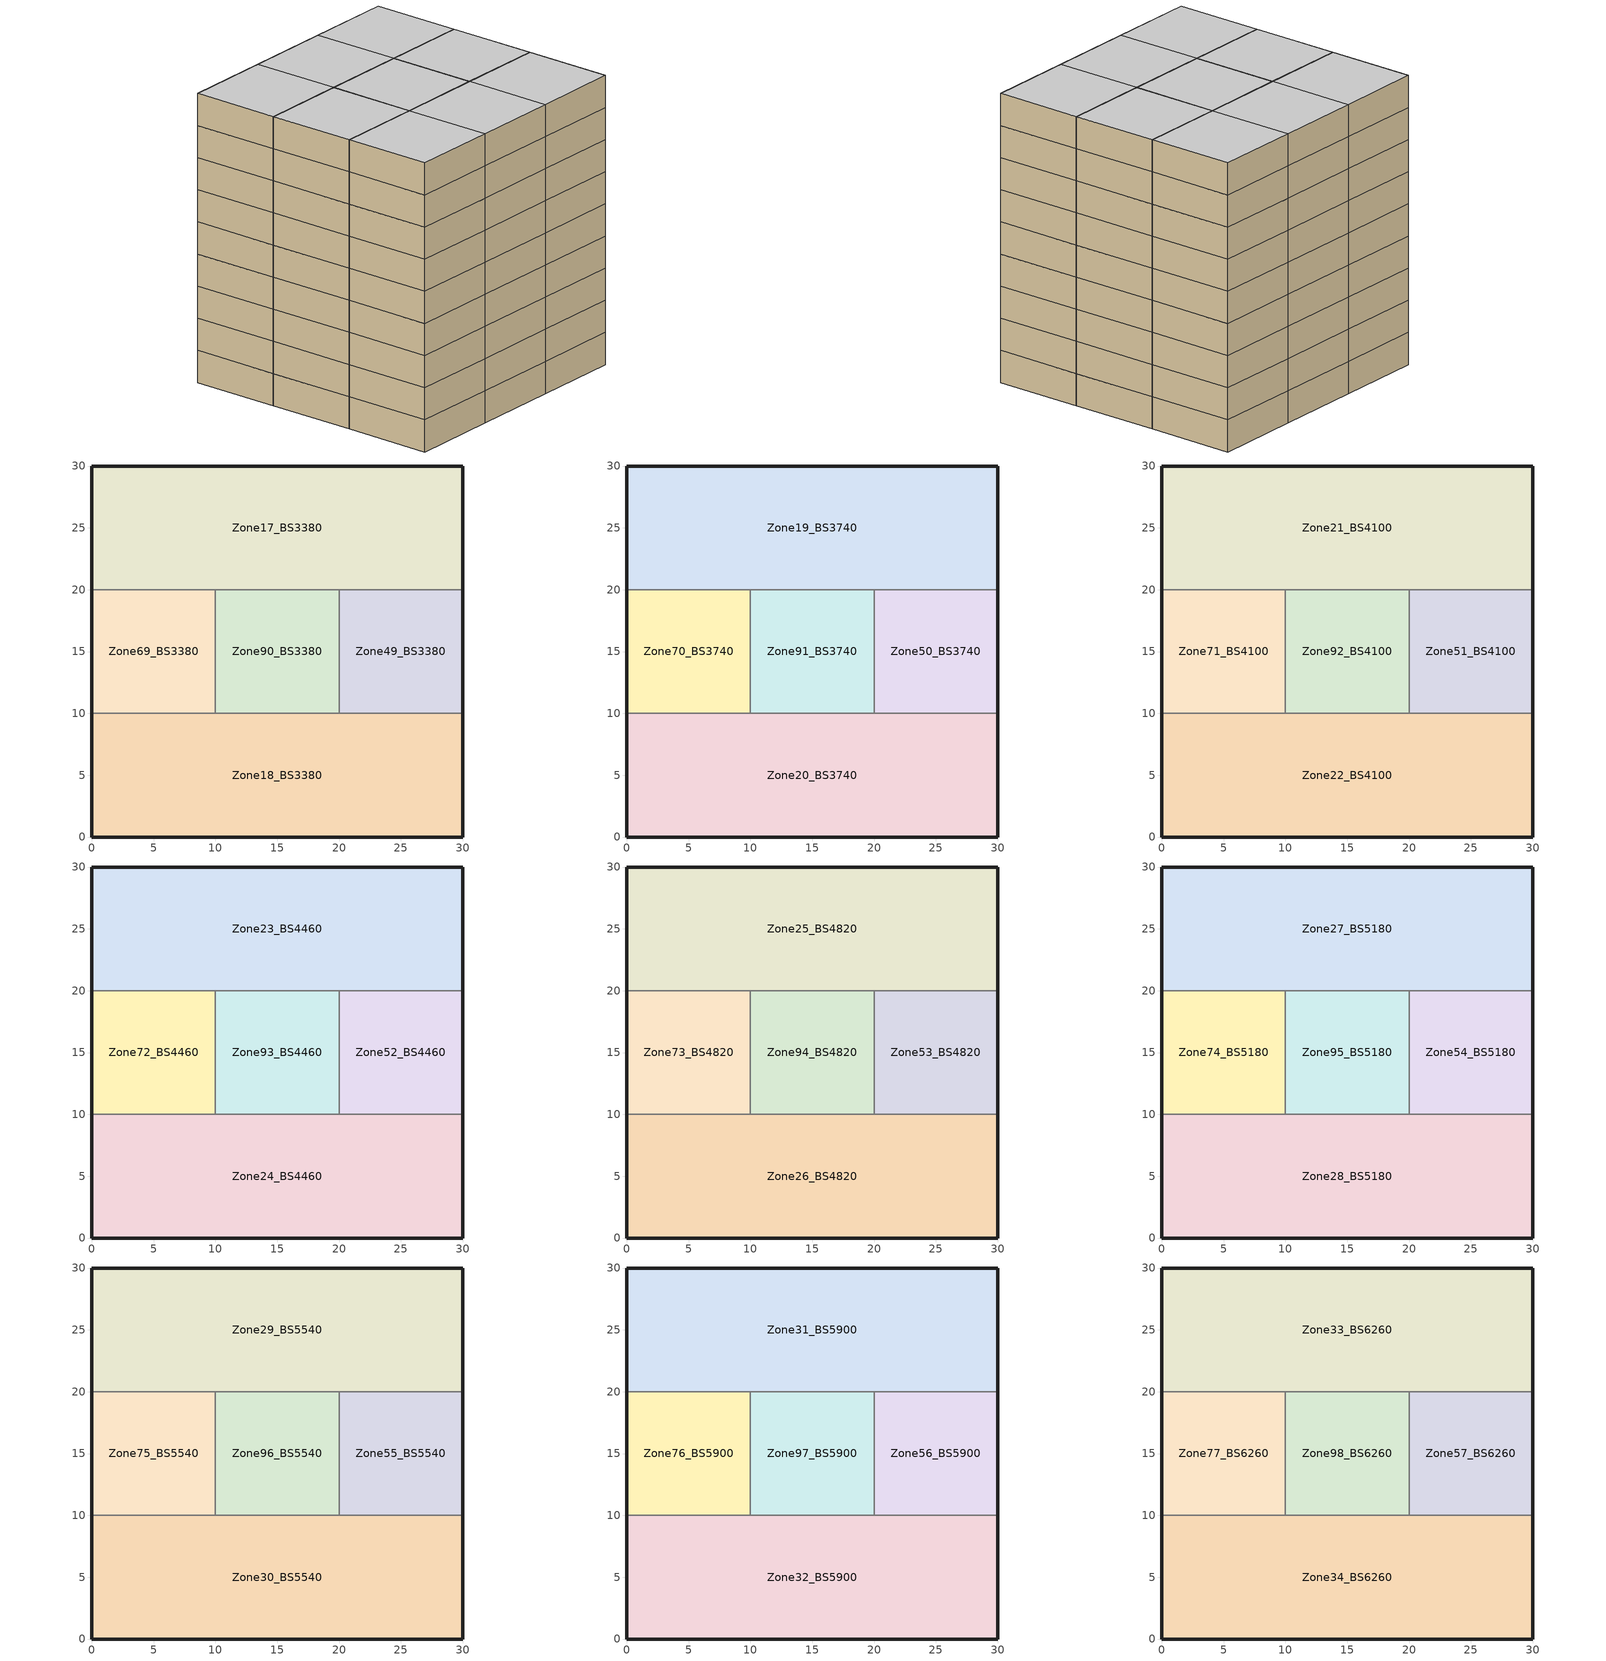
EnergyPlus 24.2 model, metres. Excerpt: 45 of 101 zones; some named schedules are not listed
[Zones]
Zone17_BS3380
 floor to Zone15_BS3020 (Generic Interior Floor): 20,30 20,20 10,20 10,30 z33.8; 10,30 10,20 0,20 0,30 z33.8; 30,30 30,20 20,20 20,30 z33.8
 wall outside (Generic Exterior Wall): 30,20 30,30 20,30 10,30 0,30 0,20 z33.8:37.4
 wall to Zone90_BS3380 (Generic Interior Wall): 10,20 20,20 z33.8:37.4
 wall to Zone49_BS3380 (Generic Interior Wall): 20,20 30,20 z33.8:37.4
 wall to Zone69_BS3380 (Generic Interior Wall): 0,20 10,20 z33.8:37.4
Zone18_BS3380
 floor to Zone16_BS3020 (Generic Interior Floor): 20,10 20,0 10,0 10,10 z33.8; 30,10 30,0 20,0 20,10 z33.8; 10,10 10,0 0,0 0,10 z33.8
 wall outside (Generic Exterior Wall): 0,10 0,0 10,0 20,0 30,0 30,10 z33.8:37.4
 wall to Zone90_BS3380 (Generic Interior Wall): 20,10 10,10 z33.8:37.4
 wall to Zone49_BS3380 (Generic Interior Wall): 30,10 20,10 z33.8:37.4
 wall to Zone69_BS3380 (Generic Interior Wall): 10,10 0,10 z33.8:37.4
Zone49_BS3380
 floor to Zone48_BS3020 (Generic Interior Floor): 30,20 30,10 20,10 20,20 z33.8
 wall outside (Generic Exterior Wall): 30,10 30,20 z33.8:37.4
 wall to Zone90_BS3380 (Generic Interior Wall): 20,20 20,10 z33.8:37.4
Zone69_BS3380
 floor to Zone68_BS3020 (Generic Interior Floor): 10,20 10,10 0,10 0,20 z33.8
 wall outside (Generic Exterior Wall): 0,20 0,10 z33.8:37.4
 wall to Zone90_BS3380 (Generic Interior Wall): 10,10 10,20 z33.8:37.4
Zone90_BS3380
 floor to Zone89_BS3020 (Generic Interior Floor): 20,20 20,10 10,10 10,20 z33.8
Zone19_BS3740
 floor to Zone17_BS3380 (Generic Interior Floor): 20,30 20,20 10,20 10,30 z37.4; 10,30 10,20 0,20 0,30 z37.4; 30,30 30,20 20,20 20,30 z37.4
 wall outside (Generic Exterior Wall): 30,20 30,30 20,30 10,30 0,30 0,20 z37.4:41
 wall to Zone91_BS3740 (Generic Interior Wall): 10,20 20,20 z37.4:41
 wall to Zone50_BS3740 (Generic Interior Wall): 20,20 30,20 z37.4:41
 wall to Zone70_BS3740 (Generic Interior Wall): 0,20 10,20 z37.4:41
Zone20_BS3740
 floor to Zone18_BS3380 (Generic Interior Floor): 20,10 20,0 10,0 10,10 z37.4; 30,10 30,0 20,0 20,10 z37.4; 10,10 10,0 0,0 0,10 z37.4
 wall outside (Generic Exterior Wall): 0,10 0,0 10,0 20,0 30,0 30,10 z37.4:41
 wall to Zone91_BS3740 (Generic Interior Wall): 20,10 10,10 z37.4:41
 wall to Zone50_BS3740 (Generic Interior Wall): 30,10 20,10 z37.4:41
 wall to Zone70_BS3740 (Generic Interior Wall): 10,10 0,10 z37.4:41
Zone50_BS3740
 floor to Zone49_BS3380 (Generic Interior Floor): 30,20 30,10 20,10 20,20 z37.4
 wall outside (Generic Exterior Wall): 30,10 30,20 z37.4:41
 wall to Zone91_BS3740 (Generic Interior Wall): 20,20 20,10 z37.4:41
Zone70_BS3740
 floor to Zone69_BS3380 (Generic Interior Floor): 10,20 10,10 0,10 0,20 z37.4
 wall outside (Generic Exterior Wall): 0,20 0,10 z37.4:41
 wall to Zone91_BS3740 (Generic Interior Wall): 10,10 10,20 z37.4:41
Zone91_BS3740
 floor to Zone90_BS3380 (Generic Interior Floor): 20,20 20,10 10,10 10,20 z37.4
Zone21_BS4100
 floor to Zone19_BS3740 (Generic Interior Floor): 20,30 20,20 10,20 10,30 z41; 10,30 10,20 0,20 0,30 z41; 30,30 30,20 20,20 20,30 z41
 wall outside (Generic Exterior Wall): 30,20 30,30 20,30 10,30 0,30 0,20 z41:44.6
 wall to Zone92_BS4100 (Generic Interior Wall): 10,20 20,20 z41:44.6
 wall to Zone51_BS4100 (Generic Interior Wall): 20,20 30,20 z41:44.6
 wall to Zone71_BS4100 (Generic Interior Wall): 0,20 10,20 z41:44.6
Zone22_BS4100
 floor to Zone20_BS3740 (Generic Interior Floor): 20,10 20,0 10,0 10,10 z41; 30,10 30,0 20,0 20,10 z41; 10,10 10,0 0,0 0,10 z41
 wall outside (Generic Exterior Wall): 0,10 0,0 10,0 20,0 30,0 30,10 z41:44.6
 wall to Zone92_BS4100 (Generic Interior Wall): 20,10 10,10 z41:44.6
 wall to Zone51_BS4100 (Generic Interior Wall): 30,10 20,10 z41:44.6
 wall to Zone71_BS4100 (Generic Interior Wall): 10,10 0,10 z41:44.6
Zone51_BS4100
 floor to Zone50_BS3740 (Generic Interior Floor): 30,20 30,10 20,10 20,20 z41
 wall outside (Generic Exterior Wall): 30,10 30,20 z41:44.6
 wall to Zone92_BS4100 (Generic Interior Wall): 20,20 20,10 z41:44.6
Zone71_BS4100
 floor to Zone70_BS3740 (Generic Interior Floor): 10,20 10,10 0,10 0,20 z41
 wall outside (Generic Exterior Wall): 0,20 0,10 z41:44.6
 wall to Zone92_BS4100 (Generic Interior Wall): 10,10 10,20 z41:44.6
Zone92_BS4100
 floor to Zone91_BS3740 (Generic Interior Floor): 20,20 20,10 10,10 10,20 z41
Zone23_BS4460
 floor to Zone21_BS4100 (Generic Interior Floor): 20,30 20,20 10,20 10,30 z44.6; 10,30 10,20 0,20 0,30 z44.6; 30,30 30,20 20,20 20,30 z44.6
 wall outside (Generic Exterior Wall): 30,20 30,30 20,30 10,30 0,30 0,20 z44.6:48.2
 wall to Zone93_BS4460 (Generic Interior Wall): 10,20 20,20 z44.6:48.2
 wall to Zone52_BS4460 (Generic Interior Wall): 20,20 30,20 z44.6:48.2
 wall to Zone72_BS4460 (Generic Interior Wall): 0,20 10,20 z44.6:48.2
Zone24_BS4460
 floor to Zone22_BS4100 (Generic Interior Floor): 20,10 20,0 10,0 10,10 z44.6; 30,10 30,0 20,0 20,10 z44.6; 10,10 10,0 0,0 0,10 z44.6
 wall outside (Generic Exterior Wall): 0,10 0,0 10,0 20,0 30,0 30,10 z44.6:48.2
 wall to Zone93_BS4460 (Generic Interior Wall): 20,10 10,10 z44.6:48.2
 wall to Zone52_BS4460 (Generic Interior Wall): 30,10 20,10 z44.6:48.2
 wall to Zone72_BS4460 (Generic Interior Wall): 10,10 0,10 z44.6:48.2
Zone52_BS4460
 floor to Zone51_BS4100 (Generic Interior Floor): 30,20 30,10 20,10 20,20 z44.6
 wall outside (Generic Exterior Wall): 30,10 30,20 z44.6:48.2
 wall to Zone93_BS4460 (Generic Interior Wall): 20,20 20,10 z44.6:48.2
Zone72_BS4460
 floor to Zone71_BS4100 (Generic Interior Floor): 10,20 10,10 0,10 0,20 z44.6
 wall outside (Generic Exterior Wall): 0,20 0,10 z44.6:48.2
 wall to Zone93_BS4460 (Generic Interior Wall): 10,10 10,20 z44.6:48.2
Zone93_BS4460
 floor to Zone92_BS4100 (Generic Interior Floor): 20,20 20,10 10,10 10,20 z44.6
Zone25_BS4820
 floor to Zone23_BS4460 (Generic Interior Floor): 20,30 20,20 10,20 10,30 z48.2; 10,30 10,20 0,20 0,30 z48.2; 30,30 30,20 20,20 20,30 z48.2
 wall outside (Generic Exterior Wall): 30,20 30,30 20,30 10,30 0,30 0,20 z48.2:51.8
 wall to Zone94_BS4820 (Generic Interior Wall): 10,20 20,20 z48.2:51.8
 wall to Zone53_BS4820 (Generic Interior Wall): 20,20 30,20 z48.2:51.8
 wall to Zone73_BS4820 (Generic Interior Wall): 0,20 10,20 z48.2:51.8
Zone26_BS4820
 floor to Zone24_BS4460 (Generic Interior Floor): 20,10 20,0 10,0 10,10 z48.2; 30,10 30,0 20,0 20,10 z48.2; 10,10 10,0 0,0 0,10 z48.2
 wall outside (Generic Exterior Wall): 0,10 0,0 10,0 20,0 30,0 30,10 z48.2:51.8
 wall to Zone94_BS4820 (Generic Interior Wall): 20,10 10,10 z48.2:51.8
 wall to Zone53_BS4820 (Generic Interior Wall): 30,10 20,10 z48.2:51.8
 wall to Zone73_BS4820 (Generic Interior Wall): 10,10 0,10 z48.2:51.8
Zone53_BS4820
 floor to Zone52_BS4460 (Generic Interior Floor): 30,20 30,10 20,10 20,20 z48.2
 wall outside (Generic Exterior Wall): 30,10 30,20 z48.2:51.8
 wall to Zone94_BS4820 (Generic Interior Wall): 20,20 20,10 z48.2:51.8
Zone73_BS4820
 floor to Zone72_BS4460 (Generic Interior Floor): 10,20 10,10 0,10 0,20 z48.2
 wall outside (Generic Exterior Wall): 0,20 0,10 z48.2:51.8
 wall to Zone94_BS4820 (Generic Interior Wall): 10,10 10,20 z48.2:51.8
Zone94_BS4820
 floor to Zone93_BS4460 (Generic Interior Floor): 20,20 20,10 10,10 10,20 z48.2
Zone27_BS5180
 floor to Zone25_BS4820 (Generic Interior Floor): 20,30 20,20 10,20 10,30 z51.8; 10,30 10,20 0,20 0,30 z51.8; 30,30 30,20 20,20 20,30 z51.8
 wall outside (Generic Exterior Wall): 30,20 30,30 20,30 10,30 0,30 0,20 z51.8:55.4
 wall to Zone95_BS5180 (Generic Interior Wall): 10,20 20,20 z51.8:55.4
 wall to Zone54_BS5180 (Generic Interior Wall): 20,20 30,20 z51.8:55.4
 wall to Zone74_BS5180 (Generic Interior Wall): 0,20 10,20 z51.8:55.4
Zone28_BS5180
 floor to Zone26_BS4820 (Generic Interior Floor): 20,10 20,0 10,0 10,10 z51.8; 30,10 30,0 20,0 20,10 z51.8; 10,10 10,0 0,0 0,10 z51.8
 wall outside (Generic Exterior Wall): 0,10 0,0 10,0 20,0 30,0 30,10 z51.8:55.4
 wall to Zone95_BS5180 (Generic Interior Wall): 20,10 10,10 z51.8:55.4
 wall to Zone54_BS5180 (Generic Interior Wall): 30,10 20,10 z51.8:55.4
 wall to Zone74_BS5180 (Generic Interior Wall): 10,10 0,10 z51.8:55.4
Zone54_BS5180
 floor to Zone53_BS4820 (Generic Interior Floor): 30,20 30,10 20,10 20,20 z51.8
 wall outside (Generic Exterior Wall): 30,10 30,20 z51.8:55.4
 wall to Zone95_BS5180 (Generic Interior Wall): 20,20 20,10 z51.8:55.4
Zone74_BS5180
 floor to Zone73_BS4820 (Generic Interior Floor): 10,20 10,10 0,10 0,20 z51.8
 wall outside (Generic Exterior Wall): 0,20 0,10 z51.8:55.4
 wall to Zone95_BS5180 (Generic Interior Wall): 10,10 10,20 z51.8:55.4
Zone95_BS5180
 floor to Zone94_BS4820 (Generic Interior Floor): 20,20 20,10 10,10 10,20 z51.8
Zone29_BS5540
 floor to Zone27_BS5180 (Generic Interior Floor): 20,30 20,20 10,20 10,30 z55.4; 10,30 10,20 0,20 0,30 z55.4; 30,30 30,20 20,20 20,30 z55.4
 wall outside (Generic Exterior Wall): 30,20 30,30 20,30 10,30 0,30 0,20 z55.4:59
 wall to Zone96_BS5540 (Generic Interior Wall): 10,20 20,20 z55.4:59
 wall to Zone55_BS5540 (Generic Interior Wall): 20,20 30,20 z55.4:59
 wall to Zone75_BS5540 (Generic Interior Wall): 0,20 10,20 z55.4:59
Zone30_BS5540
 floor to Zone28_BS5180 (Generic Interior Floor): 20,10 20,0 10,0 10,10 z55.4; 30,10 30,0 20,0 20,10 z55.4; 10,10 10,0 0,0 0,10 z55.4
 wall outside (Generic Exterior Wall): 0,10 0,0 10,0 20,0 30,0 30,10 z55.4:59
 wall to Zone96_BS5540 (Generic Interior Wall): 20,10 10,10 z55.4:59
 wall to Zone55_BS5540 (Generic Interior Wall): 30,10 20,10 z55.4:59
 wall to Zone75_BS5540 (Generic Interior Wall): 10,10 0,10 z55.4:59
Zone55_BS5540
 floor to Zone54_BS5180 (Generic Interior Floor): 30,20 30,10 20,10 20,20 z55.4
 wall outside (Generic Exterior Wall): 30,10 30,20 z55.4:59
 wall to Zone96_BS5540 (Generic Interior Wall): 20,20 20,10 z55.4:59
Zone75_BS5540
 floor to Zone74_BS5180 (Generic Interior Floor): 10,20 10,10 0,10 0,20 z55.4
 wall outside (Generic Exterior Wall): 0,20 0,10 z55.4:59
 wall to Zone96_BS5540 (Generic Interior Wall): 10,10 10,20 z55.4:59
Zone96_BS5540
 floor to Zone95_BS5180 (Generic Interior Floor): 20,20 20,10 10,10 10,20 z55.4
Zone31_BS5900
 floor to Zone29_BS5540 (Generic Interior Floor): 20,30 20,20 10,20 10,30 z59; 10,30 10,20 0,20 0,30 z59; 30,30 30,20 20,20 20,30 z59
 wall outside (Generic Exterior Wall): 30,20 30,30 20,30 10,30 0,30 0,20 z59:62.6
 wall to Zone97_BS5900 (Generic Interior Wall): 10,20 20,20 z59:62.6
 wall to Zone56_BS5900 (Generic Interior Wall): 20,20 30,20 z59:62.6
 wall to Zone76_BS5900 (Generic Interior Wall): 0,20 10,20 z59:62.6
Zone32_BS5900
 floor to Zone30_BS5540 (Generic Interior Floor): 20,10 20,0 10,0 10,10 z59; 30,10 30,0 20,0 20,10 z59; 10,10 10,0 0,0 0,10 z59
 wall outside (Generic Exterior Wall): 0,10 0,0 10,0 20,0 30,0 30,10 z59:62.6
 wall to Zone97_BS5900 (Generic Interior Wall): 20,10 10,10 z59:62.6
 wall to Zone56_BS5900 (Generic Interior Wall): 30,10 20,10 z59:62.6
 wall to Zone76_BS5900 (Generic Interior Wall): 10,10 0,10 z59:62.6
Zone56_BS5900
 floor to Zone55_BS5540 (Generic Interior Floor): 30,20 30,10 20,10 20,20 z59
 wall outside (Generic Exterior Wall): 30,10 30,20 z59:62.6
 wall to Zone97_BS5900 (Generic Interior Wall): 20,20 20,10 z59:62.6
Zone76_BS5900
 floor to Zone75_BS5540 (Generic Interior Floor): 10,20 10,10 0,10 0,20 z59
 wall outside (Generic Exterior Wall): 0,20 0,10 z59:62.6
 wall to Zone97_BS5900 (Generic Interior Wall): 10,10 10,20 z59:62.6
Zone97_BS5900
 floor to Zone96_BS5540 (Generic Interior Floor): 20,20 20,10 10,10 10,20 z59
Zone33_BS6260
 floor to Zone31_BS5900 (Generic Interior Floor): 20,30 20,20 10,20 10,30 z62.6; 10,30 10,20 0,20 0,30 z62.6; 30,30 30,20 20,20 20,30 z62.6
 wall outside (Generic Exterior Wall): 30,20 30,30 20,30 10,30 0,30 0,20 z62.6:66.2
 wall to Zone98_BS6260 (Generic Interior Wall): 10,20 20,20 z62.6:66.2
 wall to Zone57_BS6260 (Generic Interior Wall): 20,20 30,20 z62.6:66.2
 wall to Zone77_BS6260 (Generic Interior Wall): 0,20 10,20 z62.6:66.2
 ceiling to Zone35_BS6620 (Generic Interior Ceiling): 10,30 10,20 20,20 20,30 z66.2; 0,30 0,20 10,20 10,30 z66.2; 20,30 20,20 30,20 30,30 z66.2
Zone34_BS6260
 floor to Zone32_BS5900 (Generic Interior Floor): 20,10 20,0 10,0 10,10 z62.6; 30,10 30,0 20,0 20,10 z62.6; 10,10 10,0 0,0 0,10 z62.6
 wall outside (Generic Exterior Wall): 0,10 0,0 10,0 20,0 30,0 30,10 z62.6:66.2
 wall to Zone98_BS6260 (Generic Interior Wall): 20,10 10,10 z62.6:66.2
 wall to Zone57_BS6260 (Generic Interior Wall): 30,10 20,10 z62.6:66.2
 wall to Zone77_BS6260 (Generic Interior Wall): 10,10 0,10 z62.6:66.2
 ceiling to Zone36_BS6620 (Generic Interior Ceiling): 10,10 10,0 20,0 20,10 z66.2; 20,10 20,0 30,0 30,10 z66.2; 0,10 0,0 10,0 10,10 z66.2
Zone57_BS6260
 floor to Zone56_BS5900 (Generic Interior Floor): 30,20 30,10 20,10 20,20 z62.6
 wall outside (Generic Exterior Wall): 30,10 30,20 z62.6:66.2
 wall to Zone98_BS6260 (Generic Interior Wall): 20,20 20,10 z62.6:66.2
 ceiling to Zone58_BS6620 (Generic Interior Ceiling): 20,20 20,10 30,10 30,20 z66.2
Zone77_BS6260
 floor to Zone76_BS5900 (Generic Interior Floor): 10,20 10,10 0,10 0,20 z62.6
 wall outside (Generic Exterior Wall): 0,20 0,10 z62.6:66.2
 wall to Zone98_BS6260 (Generic Interior Wall): 10,10 10,20 z62.6:66.2
 ceiling to Zone78_BS6620 (Generic Interior Ceiling): 0,20 0,10 10,10 10,20 z66.2
Zone98_BS6260
 floor to Zone97_BS5900 (Generic Interior Floor): 20,20 20,10 10,10 10,20 z62.6
 ceiling to Zone99_BS6620 (Generic Interior Ceiling): 10,20 10,10 20,10 20,20 z66.2
[SizingPeriod:DesignDay] Day of Month=21; Dry-Bulb Temp Range Modifier Type=DefaultMultipliers; Barometric Pressure {Pa}=100881; Rain {Yes/No}=No; Snow on ground {Yes/No}=No; Daylight Savings Time Indicator {Yes/No}=No
Name | Month | Day Type | Max Dry-Bulb Temp {C} | Daily Dry-Bulb Temp Range {C} | Humidity Condition Type | Wetbulb/Dewpoint at Max Dry-Bulb {C} | Wind Speed {m/s} | Wind Direction {Degrees; N=0, S=180} | Solar Model Indicator | Clearness (0.0 to 1.2) | ASHRAE Clear Sky Beam Optical Depth (taub) | ASHRAE Clear Sky Diffuse Optical Depth (taud)
Bologna-Marconi.AP Ann Htg 99.6% Condns DB | 1 | WinterDesignDay | -3.8 | 0 | Wetbulb | -3.8 | 2.1 | 210 | ASHRAEClearSky | 0
Bologna-Marconi.AP Ann Hum_n 99.6% Condns DP=>MCDB | 1 | WinterDesignDay | 1.2 | 0 | Dewpoint | -9.6 | 2.1 | 210 | ASHRAEClearSky | 0
Bologna-Marconi.AP Ann Htg Wind 99.6% Condns WS=>MCDB | 1 | WinterDesignDay | 8 | 0 | Wetbulb | 8 | 7.4 | 210 | ASHRAEClearSky | 0
Bologna-Marconi.AP Ann Clg .4% Condns DB=>MWB | 7 | SummerDesignDay | 35.1 | 13 | Wetbulb | 22.2 | 2.8 | 70 | ASHRAETau2017 |  | 0.452 | 2.209
[Building]
Building: clockwise north axis=20; terrain=City; solar distribution=FullExterior
[Site:WaterMainsTemperature]
calculation method=CorrelationFromWeatherFile
[Site:GroundTemperature:BuildingSurface]
6.3, 5.43, 6.97, 9.38, 15.67, 20.52, 23.8, 24.8, 23.1, 19.33, 14.29, 9.62
[Material] thermal absorptance=0.9
Name | roughness | thickness {m} | conductivity {W/m-K} | density {kg/m3} | specific heat {J/kg-K} | solar absorptance | visible absorptance
Generic Ceiling Air Gap | Smooth | 0.1 | 0.556 | 1.28 | 1000 | 0.7 | 0.7
Generic Brick | MediumRough | 0.1 | 0.9 | 1920 | 790 | 0.65 | 0.65
Generic Acoustic Tile | MediumSmooth | 0.02 | 0.06 | 368 | 590 | 0.2 | 0.2
Generic LW Concrete | MediumRough | 0.1 | 0.53 | 1280 | 840 | 0.8 | 0.8
Generic Gypsum Board | MediumSmooth | 0.0127 | 0.16 | 800 | 1090 | 0.5 | 0.5
Generic Wall Air Gap | Smooth | 0.1 | 0.667 | 1.28 | 1000 | 0.7 | 0.7
Generic 50mm Insulation | MediumRough | 0.05 | 0.03 | 43 | 1210 | 0.7 | 0.7
[Construction]
Generic Interior Floor: Generic Acoustic Tile, Generic Ceiling Air Gap, Generic LW Concrete
Generic Interior Ceiling: Generic LW Concrete, Generic Ceiling Air Gap, Generic Acoustic Tile
Generic Interior Wall: Generic Gypsum Board, Generic Wall Air Gap, Generic Gypsum Board
Generic Exterior Wall: Generic Brick, Generic LW Concrete, Generic 50mm Insulation, Generic Wall Air Gap, Generic Gypsum Board
[HVACTemplate:Zone:IdealLoadsAirSystem] heating supply air temp {C}=50; cooling supply air temp {C}=13; heating limit=LimitCapacity; max sensible heat capacity=Autosize; heating availability schedule=HtnSch_Season_Weekdays_7-18; dehumidification type=None; humidification type=None; demand controlled vent type=None; economizer type=NoEconomizer; heat recovery type=None; sensible heat recovery effectiveness=0; latent heat recovery effectiveness=0
Name | template thermostat | cooling limit | max cooling fow rate {m3/s} | max total cooling capacity | cooling availability schedule | outdoor air method | outdoor air object
Zone17_BS3380 | Setpoint_Zone17_BS3380..Zone17_BS3380 | LimitFlowRateAndCapacity | Autosize | Autosize | ClnSch_Season_Weekdays_7-18 | DetailedSpecification | Ventilation_Zone17_BS3380..Zone17_BS3380
Zone18_BS3380 | Setpoint_Zone18_BS3380..Zone18_BS3380 | LimitFlowRateAndCapacity | Autosize | Autosize | ClnSch_Season_Weekdays_7-18 | DetailedSpecification | Ventilation_Zone18_BS3380..Zone18_BS3380
Zone19_BS3740 | Setpoint_Zone19_BS3740..Zone19_BS3740 | LimitFlowRateAndCapacity | Autosize | Autosize | ClnSch_Season_Weekdays_7-18 | DetailedSpecification | Ventilation_Zone19_BS3740..Zone19_BS3740
Zone20_BS3740 | Setpoint_Zone20_BS3740..Zone20_BS3740 | LimitFlowRateAndCapacity | Autosize | Autosize | ClnSch_Season_Weekdays_7-18 | DetailedSpecification | Ventilation_Zone20_BS3740..Zone20_BS3740
Zone21_BS4100 | Setpoint_Zone21_BS4100..Zone21_BS4100 | LimitFlowRateAndCapacity | Autosize | Autosize | ClnSch_Season_Weekdays_7-18 | DetailedSpecification | Ventilation_Zone21_BS4100..Zone21_BS4100
Zone22_BS4100 | Setpoint_Zone22_BS4100..Zone22_BS4100 | LimitFlowRateAndCapacity | Autosize | Autosize | ClnSch_Season_Weekdays_7-18 | DetailedSpecification | Ventilation_Zone22_BS4100..Zone22_BS4100
Zone23_BS4460 | Setpoint_Zone23_BS4460..Zone23_BS4460 | LimitFlowRateAndCapacity | Autosize | Autosize | ClnSch_Season_Weekdays_7-18 | DetailedSpecification | Ventilation_Zone23_BS4460..Zone23_BS4460
Zone24_BS4460 | Setpoint_Zone24_BS4460..Zone24_BS4460 | LimitFlowRateAndCapacity | Autosize | Autosize | ClnSch_Season_Weekdays_7-18 | DetailedSpecification | Ventilation_Zone24_BS4460..Zone24_BS4460
Zone25_BS4820 | Setpoint_Zone25_BS4820..Zone25_BS4820 | LimitFlowRateAndCapacity | Autosize | Autosize | ClnSch_Season_Weekdays_7-18 | DetailedSpecification | Ventilation_Zone25_BS4820..Zone25_BS4820
Zone26_BS4820 | Setpoint_Zone26_BS4820..Zone26_BS4820 | LimitFlowRateAndCapacity | Autosize | Autosize | ClnSch_Season_Weekdays_7-18 | DetailedSpecification | Ventilation_Zone26_BS4820..Zone26_BS4820
Zone27_BS5180 | Setpoint_Zone27_BS5180..Zone27_BS5180 | LimitFlowRateAndCapacity | Autosize | Autosize | ClnSch_Season_Weekdays_7-18 | DetailedSpecification | Ventilation_Zone27_BS5180..Zone27_BS5180
Zone28_BS5180 | Setpoint_Zone28_BS5180..Zone28_BS5180 | LimitFlowRateAndCapacity | Autosize | Autosize | ClnSch_Season_Weekdays_7-18 | DetailedSpecification | Ventilation_Zone28_BS5180..Zone28_BS5180
Zone29_BS5540 | Setpoint_Zone29_BS5540..Zone29_BS5540 | LimitFlowRateAndCapacity | Autosize | Autosize | ClnSch_Season_Weekdays_7-18 | DetailedSpecification | Ventilation_Zone29_BS5540..Zone29_BS5540
Zone30_BS5540 | Setpoint_Zone30_BS5540..Zone30_BS5540 | LimitFlowRateAndCapacity | Autosize | Autosize | ClnSch_Season_Weekdays_7-18 | DetailedSpecification | Ventilation_Zone30_BS5540..Zone30_BS5540
Zone31_BS5900 | Setpoint_Zone31_BS5900..Zone31_BS5900 | LimitFlowRateAndCapacity | Autosize | Autosize | ClnSch_Season_Weekdays_7-18 | DetailedSpecification | Ventilation_Zone31_BS5900..Zone31_BS5900
Zone32_BS5900 | Setpoint_Zone32_BS5900..Zone32_BS5900 | LimitFlowRateAndCapacity | Autosize | Autosize | ClnSch_Season_Weekdays_7-18 | DetailedSpecification | Ventilation_Zone32_BS5900..Zone32_BS5900
Zone33_BS6260 | Setpoint_Zone33_BS6260..Zone33_BS6260 | LimitFlowRateAndCapacity | Autosize | Autosize | ClnSch_Season_Weekdays_7-18 | DetailedSpecification | Ventilation_Zone33_BS6260..Zone33_BS6260
Zone34_BS6260 | Setpoint_Zone34_BS6260..Zone34_BS6260 | LimitFlowRateAndCapacity | Autosize | Autosize | ClnSch_Season_Weekdays_7-18 | DetailedSpecification | Ventilation_Zone34_BS6260..Zone34_BS6260
Zone49_BS3380 | Setpoint_Zone49_BS3380..Zone49_BS3380 | LimitFlowRateAndCapacity | Autosize | Autosize | ClnSch_Season_Weekdays_7-18 | DetailedSpecification | Ventilation_Zone49_BS3380..Zone49_BS3380
Zone50_BS3740 | Setpoint_Zone50_BS3740..Zone50_BS3740 | LimitFlowRateAndCapacity | Autosize | Autosize | ClnSch_Season_Weekdays_7-18 | DetailedSpecification | Ventilation_Zone50_BS3740..Zone50_BS3740
Zone51_BS4100 | Setpoint_Zone51_BS4100..Zone51_BS4100 | LimitFlowRateAndCapacity | Autosize | Autosize | ClnSch_Season_Weekdays_7-18 | DetailedSpecification | Ventilation_Zone51_BS4100..Zone51_BS4100
Zone52_BS4460 | Setpoint_Zone52_BS4460..Zone52_BS4460 | LimitFlowRateAndCapacity | Autosize | Autosize | ClnSch_Season_Weekdays_7-18 | DetailedSpecification | Ventilation_Zone52_BS4460..Zone52_BS4460
Zone53_BS4820 | Setpoint_Zone53_BS4820..Zone53_BS4820 | LimitFlowRateAndCapacity | Autosize | Autosize | ClnSch_Season_Weekdays_7-18 | DetailedSpecification | Ventilation_Zone53_BS4820..Zone53_BS4820
Zone54_BS5180 | Setpoint_Zone54_BS5180..Zone54_BS5180 | LimitFlowRateAndCapacity | Autosize | Autosize | ClnSch_Season_Weekdays_7-18 | DetailedSpecification | Ventilation_Zone54_BS5180..Zone54_BS5180
Zone55_BS5540 | Setpoint_Zone55_BS5540..Zone55_BS5540 | LimitFlowRateAndCapacity | Autosize | Autosize | ClnSch_Season_Weekdays_7-18 | DetailedSpecification | Ventilation_Zone55_BS5540..Zone55_BS5540
Zone56_BS5900 | Setpoint_Zone56_BS5900..Zone56_BS5900 | LimitFlowRateAndCapacity | Autosize | Autosize | ClnSch_Season_Weekdays_7-18 | DetailedSpecification | Ventilation_Zone56_BS5900..Zone56_BS5900
Zone57_BS6260 | Setpoint_Zone57_BS6260..Zone57_BS6260 | LimitFlowRateAndCapacity | Autosize | Autosize | ClnSch_Season_Weekdays_7-18 | DetailedSpecification | Ventilation_Zone57_BS6260..Zone57_BS6260
Zone69_BS3380 | Setpoint_Zone69_BS3380..Zone69_BS3380 | LimitFlowRateAndCapacity | Autosize | Autosize | ClnSch_Season_Weekdays_7-18 | DetailedSpecification | Ventilation_Zone69_BS3380..Zone69_BS3380
Zone70_BS3740 | Setpoint_Zone70_BS3740..Zone70_BS3740 | LimitFlowRateAndCapacity | Autosize | Autosize | ClnSch_Season_Weekdays_7-18 | DetailedSpecification | Ventilation_Zone70_BS3740..Zone70_BS3740
Zone71_BS4100 | Setpoint_Zone71_BS4100..Zone71_BS4100 | LimitFlowRateAndCapacity | Autosize | Autosize | ClnSch_Season_Weekdays_7-18 | DetailedSpecification | Ventilation_Zone71_BS4100..Zone71_BS4100
Zone72_BS4460 | Setpoint_Zone72_BS4460..Zone72_BS4460 | LimitFlowRateAndCapacity | Autosize | Autosize | ClnSch_Season_Weekdays_7-18 | DetailedSpecification | Ventilation_Zone72_BS4460..Zone72_BS4460
Zone73_BS4820 | Setpoint_Zone73_BS4820..Zone73_BS4820 | LimitFlowRateAndCapacity | Autosize | Autosize | ClnSch_Season_Weekdays_7-18 | DetailedSpecification | Ventilation_Zone73_BS4820..Zone73_BS4820
Zone74_BS5180 | Setpoint_Zone74_BS5180..Zone74_BS5180 | LimitFlowRateAndCapacity | Autosize | Autosize | ClnSch_Season_Weekdays_7-18 | DetailedSpecification | Ventilation_Zone74_BS5180..Zone74_BS5180
Zone75_BS5540 | Setpoint_Zone75_BS5540..Zone75_BS5540 | LimitFlowRateAndCapacity | Autosize | Autosize | ClnSch_Season_Weekdays_7-18 | DetailedSpecification | Ventilation_Zone75_BS5540..Zone75_BS5540
Zone76_BS5900 | Setpoint_Zone76_BS5900..Zone76_BS5900 | LimitFlowRateAndCapacity | Autosize | Autosize | ClnSch_Season_Weekdays_7-18 | DetailedSpecification | Ventilation_Zone76_BS5900..Zone76_BS5900
Zone77_BS6260 | Setpoint_Zone77_BS6260..Zone77_BS6260 | LimitFlowRateAndCapacity | Autosize | Autosize | ClnSch_Season_Weekdays_7-18 | DetailedSpecification | Ventilation_Zone77_BS6260..Zone77_BS6260
Zone90_BS3380 | Setpoint_Zone90_BS3380..Zone90_BS3380 | NoLimit |  |  | AlwaysOff | None
Zone91_BS3740 | Setpoint_Zone91_BS3740..Zone91_BS3740 | NoLimit |  |  | AlwaysOff | None
Zone92_BS4100 | Setpoint_Zone92_BS4100..Zone92_BS4100 | NoLimit |  |  | AlwaysOff | None
Zone93_BS4460 | Setpoint_Zone93_BS4460..Zone93_BS4460 | NoLimit |  |  | AlwaysOff | None
Zone94_BS4820 | Setpoint_Zone94_BS4820..Zone94_BS4820 | NoLimit |  |  | AlwaysOff | None
Zone95_BS5180 | Setpoint_Zone95_BS5180..Zone95_BS5180 | NoLimit |  |  | AlwaysOff | None
Zone96_BS5540 | Setpoint_Zone96_BS5540..Zone96_BS5540 | NoLimit |  |  | AlwaysOff | None
Zone97_BS5900 | Setpoint_Zone97_BS5900..Zone97_BS5900 | NoLimit |  |  | AlwaysOff | None
Zone98_BS6260 | Setpoint_Zone98_BS6260..Zone98_BS6260 | NoLimit |  |  | AlwaysOff | None
[Zone] multiplier=1; ceiling height=3.6; include floor area=Yes
Name | volume | floor area
Zone17_BS3380; Zone18_BS3380; Zone19_BS3740; Zone20_BS3740; Zone21_BS4100; Zone22_BS4100; Zone23_BS4460; Zone24_BS4460; Zone25_BS4820; Zone26_BS4820; Zone27_BS5180; Zone28_BS5180; Zone29_BS5540; Zone30_BS5540; Zone31_BS5900; Zone32_BS5900; Zone33_BS6260; Zone34_BS6260 | 1080 | 300
Zone49_BS3380; Zone50_BS3740; Zone51_BS4100; Zone52_BS4460; Zone53_BS4820; Zone54_BS5180; Zone55_BS5540; Zone56_BS5900; Zone57_BS6260; Zone69_BS3380; Zone70_BS3740; Zone71_BS4100; Zone72_BS4460; Zone73_BS4820; Zone74_BS5180; Zone75_BS5540; Zone76_BS5900; Zone77_BS6260; Zone90_BS3380; Zone91_BS3740; Zone92_BS4100; Zone93_BS4460; Zone94_BS4820; Zone95_BS5180; Zone96_BS5540; Zone97_BS5900; Zone98_BS6260 | 360 | 100
[People] occupancy schedule=OccSch_Office; occupancy method=People/Area; radiant fraction=0.3; sensible heat fraction=autocalculate; activity schedule=Seated Adult Activity; carbon dioxide generation rate {m3/s-W}=3.82e-08
Name | zone | people per floor area {ppl/m2}
People_Zone17_BS3380..Zone17_BS3380 | Zone17_BS3380 | 0.1
People_Zone18_BS3380..Zone18_BS3380 | Zone18_BS3380 | 0.1
People_Zone19_BS3740..Zone19_BS3740 | Zone19_BS3740 | 0.1
People_Zone20_BS3740..Zone20_BS3740 | Zone20_BS3740 | 0.1
People_Zone21_BS4100..Zone21_BS4100 | Zone21_BS4100 | 0.1
People_Zone22_BS4100..Zone22_BS4100 | Zone22_BS4100 | 0.1
People_Zone23_BS4460..Zone23_BS4460 | Zone23_BS4460 | 0.1
People_Zone24_BS4460..Zone24_BS4460 | Zone24_BS4460 | 0.1
People_Zone25_BS4820..Zone25_BS4820 | Zone25_BS4820 | 0.1
People_Zone26_BS4820..Zone26_BS4820 | Zone26_BS4820 | 0.1
People_Zone27_BS5180..Zone27_BS5180 | Zone27_BS5180 | 0.1
People_Zone28_BS5180..Zone28_BS5180 | Zone28_BS5180 | 0.1
People_Zone29_BS5540..Zone29_BS5540 | Zone29_BS5540 | 0.1
People_Zone30_BS5540..Zone30_BS5540 | Zone30_BS5540 | 0.1
People_Zone31_BS5900..Zone31_BS5900 | Zone31_BS5900 | 0.1
People_Zone32_BS5900..Zone32_BS5900 | Zone32_BS5900 | 0.1
People_Zone33_BS6260..Zone33_BS6260 | Zone33_BS6260 | 0.1
People_Zone34_BS6260..Zone34_BS6260 | Zone34_BS6260 | 0.1
People_Zone49_BS3380..Zone49_BS3380 | Zone49_BS3380 | 0.35
People_Zone50_BS3740..Zone50_BS3740 | Zone50_BS3740 | 0.35
People_Zone51_BS4100..Zone51_BS4100 | Zone51_BS4100 | 0.35
People_Zone52_BS4460..Zone52_BS4460 | Zone52_BS4460 | 0.35
People_Zone53_BS4820..Zone53_BS4820 | Zone53_BS4820 | 0.35
People_Zone54_BS5180..Zone54_BS5180 | Zone54_BS5180 | 0.35
People_Zone55_BS5540..Zone55_BS5540 | Zone55_BS5540 | 0.35
People_Zone56_BS5900..Zone56_BS5900 | Zone56_BS5900 | 0.35
People_Zone57_BS6260..Zone57_BS6260 | Zone57_BS6260 | 0.35
People_Zone69_BS3380..Zone69_BS3380 | Zone69_BS3380 | 0.08
People_Zone70_BS3740..Zone70_BS3740 | Zone70_BS3740 | 0.08
People_Zone71_BS4100..Zone71_BS4100 | Zone71_BS4100 | 0.08
People_Zone72_BS4460..Zone72_BS4460 | Zone72_BS4460 | 0.08
People_Zone73_BS4820..Zone73_BS4820 | Zone73_BS4820 | 0.08
People_Zone74_BS5180..Zone74_BS5180 | Zone74_BS5180 | 0.08
People_Zone75_BS5540..Zone75_BS5540 | Zone75_BS5540 | 0.08
People_Zone76_BS5900..Zone76_BS5900 | Zone76_BS5900 | 0.08
People_Zone77_BS6260..Zone77_BS6260 | Zone77_BS6260 | 0.08
[Lights] lighting level method=Watts/Area; return air fraction=0; radiant fraction=0.32; visible fraction=0.25
Name | zone | schedule | lighting per floor area {W/m2}
Lighting_Zone17_BS3380..Zone17_BS3380 | Zone17_BS3380 | LghSch_Office | 10
Lighting_Zone18_BS3380..Zone18_BS3380 | Zone18_BS3380 | LghSch_Office | 10
Lighting_Zone19_BS3740..Zone19_BS3740 | Zone19_BS3740 | LghSch_Office | 10
Lighting_Zone20_BS3740..Zone20_BS3740 | Zone20_BS3740 | LghSch_Office | 10
Lighting_Zone21_BS4100..Zone21_BS4100 | Zone21_BS4100 | LghSch_Office | 10
Lighting_Zone22_BS4100..Zone22_BS4100 | Zone22_BS4100 | LghSch_Office | 10
Lighting_Zone23_BS4460..Zone23_BS4460 | Zone23_BS4460 | LghSch_Office | 10
Lighting_Zone24_BS4460..Zone24_BS4460 | Zone24_BS4460 | LghSch_Office | 10
Lighting_Zone25_BS4820..Zone25_BS4820 | Zone25_BS4820 | LghSch_Office | 10
Lighting_Zone26_BS4820..Zone26_BS4820 | Zone26_BS4820 | LghSch_Office | 10
Lighting_Zone27_BS5180..Zone27_BS5180 | Zone27_BS5180 | LghSch_Office | 10
Lighting_Zone28_BS5180..Zone28_BS5180 | Zone28_BS5180 | LghSch_Office | 10
Lighting_Zone29_BS5540..Zone29_BS5540 | Zone29_BS5540 | LghSch_Office | 10
Lighting_Zone30_BS5540..Zone30_BS5540 | Zone30_BS5540 | LghSch_Office | 10
Lighting_Zone31_BS5900..Zone31_BS5900 | Zone31_BS5900 | LghSch_Office | 10
Lighting_Zone32_BS5900..Zone32_BS5900 | Zone32_BS5900 | LghSch_Office | 10
Lighting_Zone33_BS6260..Zone33_BS6260 | Zone33_BS6260 | LghSch_Office | 10
Lighting_Zone34_BS6260..Zone34_BS6260 | Zone34_BS6260 | LghSch_Office | 10
Lighting_Zone49_BS3380..Zone49_BS3380 | Zone49_BS3380 | LghSch_Office | 10
Lighting_Zone50_BS3740..Zone50_BS3740 | Zone50_BS3740 | LghSch_Office | 10
Lighting_Zone51_BS4100..Zone51_BS4100 | Zone51_BS4100 | LghSch_Office | 10
Lighting_Zone52_BS4460..Zone52_BS4460 | Zone52_BS4460 | LghSch_Office | 10
Lighting_Zone53_BS4820..Zone53_BS4820 | Zone53_BS4820 | LghSch_Office | 10
Lighting_Zone54_BS5180..Zone54_BS5180 | Zone54_BS5180 | LghSch_Office | 10
Lighting_Zone55_BS5540..Zone55_BS5540 | Zone55_BS5540 | LghSch_Office | 10
Lighting_Zone56_BS5900..Zone56_BS5900 | Zone56_BS5900 | LghSch_Office | 10
Lighting_Zone57_BS6260..Zone57_BS6260 | Zone57_BS6260 | LghSch_Office | 10
Lighting_Zone69_BS3380..Zone69_BS3380 | Zone69_BS3380 | LghSch_Office | 10
Lighting_Zone70_BS3740..Zone70_BS3740 | Zone70_BS3740 | LghSch_Office | 10
Lighting_Zone71_BS4100..Zone71_BS4100 | Zone71_BS4100 | LghSch_Office | 10
Lighting_Zone72_BS4460..Zone72_BS4460 | Zone72_BS4460 | LghSch_Office | 10
Lighting_Zone73_BS4820..Zone73_BS4820 | Zone73_BS4820 | LghSch_Office | 10
Lighting_Zone74_BS5180..Zone74_BS5180 | Zone74_BS5180 | LghSch_Office | 10
Lighting_Zone75_BS5540..Zone75_BS5540 | Zone75_BS5540 | LghSch_Office | 10
Lighting_Zone76_BS5900..Zone76_BS5900 | Zone76_BS5900 | LghSch_Office | 10
Lighting_Zone77_BS6260..Zone77_BS6260 | Zone77_BS6260 | LghSch_Office | 10
Lighting_Zone90_BS3380..Zone90_BS3380 | Zone90_BS3380 | LghSch_Circulation | 6
Lighting_Zone91_BS3740..Zone91_BS3740 | Zone91_BS3740 | LghSch_Circulation | 6
Lighting_Zone92_BS4100..Zone92_BS4100 | Zone92_BS4100 | LghSch_Circulation | 6
Lighting_Zone93_BS4460..Zone93_BS4460 | Zone93_BS4460 | LghSch_Circulation | 6
Lighting_Zone94_BS4820..Zone94_BS4820 | Zone94_BS4820 | LghSch_Circulation | 6
Lighting_Zone95_BS5180..Zone95_BS5180 | Zone95_BS5180 | LghSch_Circulation | 6
Lighting_Zone96_BS5540..Zone96_BS5540 | Zone96_BS5540 | LghSch_Circulation | 6
Lighting_Zone97_BS5900..Zone97_BS5900 | Zone97_BS5900 | LghSch_Circulation | 6
Lighting_Zone98_BS6260..Zone98_BS6260 | Zone98_BS6260 | LghSch_Circulation | 6
[ElectricEquipment] equipment level method=Watts/Area; latent fraction=0; radiant fraction=0; lost fraction=0
Name | zone | schedule | equipment per floor area {W/m2}
Equipment_Zone17_BS3380..Zone17_BS3380 | Zone17_BS3380 | EqpSch_Office | 10
Equipment_Zone18_BS3380..Zone18_BS3380 | Zone18_BS3380 | EqpSch_Office | 10
Equipment_Zone19_BS3740..Zone19_BS3740 | Zone19_BS3740 | EqpSch_Office | 10
Equipment_Zone20_BS3740..Zone20_BS3740 | Zone20_BS3740 | EqpSch_Office | 10
Equipment_Zone21_BS4100..Zone21_BS4100 | Zone21_BS4100 | EqpSch_Office | 10
Equipment_Zone22_BS4100..Zone22_BS4100 | Zone22_BS4100 | EqpSch_Office | 10
Equipment_Zone23_BS4460..Zone23_BS4460 | Zone23_BS4460 | EqpSch_Office | 10
Equipment_Zone24_BS4460..Zone24_BS4460 | Zone24_BS4460 | EqpSch_Office | 10
Equipment_Zone25_BS4820..Zone25_BS4820 | Zone25_BS4820 | EqpSch_Office | 10
Equipment_Zone26_BS4820..Zone26_BS4820 | Zone26_BS4820 | EqpSch_Office | 10
Equipment_Zone27_BS5180..Zone27_BS5180 | Zone27_BS5180 | EqpSch_Office | 10
Equipment_Zone28_BS5180..Zone28_BS5180 | Zone28_BS5180 | EqpSch_Office | 10
Equipment_Zone29_BS5540..Zone29_BS5540 | Zone29_BS5540 | EqpSch_Office | 10
Equipment_Zone30_BS5540..Zone30_BS5540 | Zone30_BS5540 | EqpSch_Office | 10
Equipment_Zone31_BS5900..Zone31_BS5900 | Zone31_BS5900 | EqpSch_Office | 10
Equipment_Zone32_BS5900..Zone32_BS5900 | Zone32_BS5900 | EqpSch_Office | 10
Equipment_Zone33_BS6260..Zone33_BS6260 | Zone33_BS6260 | EqpSch_Office | 10
Equipment_Zone34_BS6260..Zone34_BS6260 | Zone34_BS6260 | EqpSch_Office | 10
Equipment_Zone49_BS3380..Zone49_BS3380 | Zone49_BS3380 | EqpSch_Office | 4
Equipment_Zone50_BS3740..Zone50_BS3740 | Zone50_BS3740 | EqpSch_Office | 4
Equipment_Zone51_BS4100..Zone51_BS4100 | Zone51_BS4100 | EqpSch_Office | 4
Equipment_Zone52_BS4460..Zone52_BS4460 | Zone52_BS4460 | EqpSch_Office | 4
Equipment_Zone53_BS4820..Zone53_BS4820 | Zone53_BS4820 | EqpSch_Office | 4
Equipment_Zone54_BS5180..Zone54_BS5180 | Zone54_BS5180 | EqpSch_Office | 4
Equipment_Zone55_BS5540..Zone55_BS5540 | Zone55_BS5540 | EqpSch_Office | 4
Equipment_Zone56_BS5900..Zone56_BS5900 | Zone56_BS5900 | EqpSch_Office | 4
Equipment_Zone57_BS6260..Zone57_BS6260 | Zone57_BS6260 | EqpSch_Office | 4
Equipment_Zone69_BS3380..Zone69_BS3380 | Zone69_BS3380 | EqpSch_Office | 10
Equipment_Zone70_BS3740..Zone70_BS3740 | Zone70_BS3740 | EqpSch_Office | 10
Equipment_Zone71_BS4100..Zone71_BS4100 | Zone71_BS4100 | EqpSch_Office | 10
Equipment_Zone72_BS4460..Zone72_BS4460 | Zone72_BS4460 | EqpSch_Office | 10
Equipment_Zone73_BS4820..Zone73_BS4820 | Zone73_BS4820 | EqpSch_Office | 10
Equipment_Zone74_BS5180..Zone74_BS5180 | Zone74_BS5180 | EqpSch_Office | 10
Equipment_Zone75_BS5540..Zone75_BS5540 | Zone75_BS5540 | EqpSch_Office | 10
Equipment_Zone76_BS5900..Zone76_BS5900 | Zone76_BS5900 | EqpSch_Office | 10
Equipment_Zone77_BS6260..Zone77_BS6260 | Zone77_BS6260 | EqpSch_Office | 10
Equipment_Zone90_BS3380..Zone90_BS3380 | Zone90_BS3380 | EqpSch_Circulation | 1
Equipment_Zone91_BS3740..Zone91_BS3740 | Zone91_BS3740 | EqpSch_Circulation | 1
Equipment_Zone92_BS4100..Zone92_BS4100 | Zone92_BS4100 | EqpSch_Circulation | 1
Equipment_Zone93_BS4460..Zone93_BS4460 | Zone93_BS4460 | EqpSch_Circulation | 1
Equipment_Zone94_BS4820..Zone94_BS4820 | Zone94_BS4820 | EqpSch_Circulation | 1
Equipment_Zone95_BS5180..Zone95_BS5180 | Zone95_BS5180 | EqpSch_Circulation | 1
Equipment_Zone96_BS5540..Zone96_BS5540 | Zone96_BS5540 | EqpSch_Circulation | 1
Equipment_Zone97_BS5900..Zone97_BS5900 | Zone97_BS5900 | EqpSch_Circulation | 1
Equipment_Zone98_BS6260..Zone98_BS6260 | Zone98_BS6260 | EqpSch_Circulation | 1
[ZoneInfiltration:DesignFlowRate] schedule=AlwaysOn; flow rate method=Flow/ExteriorArea; flow per exterior area {m3/s-m2}=0.0003; constant term coefficient=1; temperature term coefficient=0; velocity term coefficient=0
Name | zone
Infiltration_Zone17_BS3380..Zone17_BS3380 | Zone17_BS3380
Infiltration_Zone18_BS3380..Zone18_BS3380 | Zone18_BS3380
Infiltration_Zone19_BS3740..Zone19_BS3740 | Zone19_BS3740
Infiltration_Zone20_BS3740..Zone20_BS3740 | Zone20_BS3740
Infiltration_Zone21_BS4100..Zone21_BS4100 | Zone21_BS4100
Infiltration_Zone22_BS4100..Zone22_BS4100 | Zone22_BS4100
Infiltration_Zone23_BS4460..Zone23_BS4460 | Zone23_BS4460
Infiltration_Zone24_BS4460..Zone24_BS4460 | Zone24_BS4460
Infiltration_Zone25_BS4820..Zone25_BS4820 | Zone25_BS4820
Infiltration_Zone26_BS4820..Zone26_BS4820 | Zone26_BS4820
Infiltration_Zone27_BS5180..Zone27_BS5180 | Zone27_BS5180
Infiltration_Zone28_BS5180..Zone28_BS5180 | Zone28_BS5180
Infiltration_Zone29_BS5540..Zone29_BS5540 | Zone29_BS5540
Infiltration_Zone30_BS5540..Zone30_BS5540 | Zone30_BS5540
Infiltration_Zone31_BS5900..Zone31_BS5900 | Zone31_BS5900
Infiltration_Zone32_BS5900..Zone32_BS5900 | Zone32_BS5900
Infiltration_Zone33_BS6260..Zone33_BS6260 | Zone33_BS6260
Infiltration_Zone34_BS6260..Zone34_BS6260 | Zone34_BS6260
Infiltration_Zone49_BS3380..Zone49_BS3380 | Zone49_BS3380
Infiltration_Zone50_BS3740..Zone50_BS3740 | Zone50_BS3740
Infiltration_Zone51_BS4100..Zone51_BS4100 | Zone51_BS4100
Infiltration_Zone52_BS4460..Zone52_BS4460 | Zone52_BS4460
Infiltration_Zone53_BS4820..Zone53_BS4820 | Zone53_BS4820
Infiltration_Zone54_BS5180..Zone54_BS5180 | Zone54_BS5180
Infiltration_Zone55_BS5540..Zone55_BS5540 | Zone55_BS5540
Infiltration_Zone56_BS5900..Zone56_BS5900 | Zone56_BS5900
Infiltration_Zone57_BS6260..Zone57_BS6260 | Zone57_BS6260
Infiltration_Zone69_BS3380..Zone69_BS3380 | Zone69_BS3380
Infiltration_Zone70_BS3740..Zone70_BS3740 | Zone70_BS3740
Infiltration_Zone71_BS4100..Zone71_BS4100 | Zone71_BS4100
Infiltration_Zone72_BS4460..Zone72_BS4460 | Zone72_BS4460
Infiltration_Zone73_BS4820..Zone73_BS4820 | Zone73_BS4820
Infiltration_Zone74_BS5180..Zone74_BS5180 | Zone74_BS5180
Infiltration_Zone75_BS5540..Zone75_BS5540 | Zone75_BS5540
Infiltration_Zone76_BS5900..Zone76_BS5900 | Zone76_BS5900
Infiltration_Zone77_BS6260..Zone77_BS6260 | Zone77_BS6260
Infiltration_Zone90_BS3380..Zone90_BS3380 | Zone90_BS3380
Infiltration_Zone91_BS3740..Zone91_BS3740 | Zone91_BS3740
Infiltration_Zone92_BS4100..Zone92_BS4100 | Zone92_BS4100
Infiltration_Zone93_BS4460..Zone93_BS4460 | Zone93_BS4460
Infiltration_Zone94_BS4820..Zone94_BS4820 | Zone94_BS4820
Infiltration_Zone95_BS5180..Zone95_BS5180 | Zone95_BS5180
Infiltration_Zone96_BS5540..Zone96_BS5540 | Zone96_BS5540
Infiltration_Zone97_BS5900..Zone97_BS5900 | Zone97_BS5900
Infiltration_Zone98_BS6260..Zone98_BS6260 | Zone98_BS6260
[DesignSpecification:OutdoorAir] flow rate method=Maximum; flow per person {m3/s-person}=0.04; flow per floor area {m3/s-m2}=0; flow per zone {m3/s}=0; air changes per hour {1/hr}=0; outdoor air schedule=VntSch_Weekdays_7-18
Ventilation_Zone17_BS3380..Zone17_BS3380; Ventilation_Zone18_BS3380..Zone18_BS3380; Ventilation_Zone19_BS3740..Zone19_BS3740; Ventilation_Zone20_BS3740..Zone20_BS3740; Ventilation_Zone21_BS4100..Zone21_BS4100; Ventilation_Zone22_BS4100..Zone22_BS4100; Ventilation_Zone23_BS4460..Zone23_BS4460; Ventilation_Zone24_BS4460..Zone24_BS4460; Ventilation_Zone25_BS4820..Zone25_BS4820; Ventilation_Zone26_BS4820..Zone26_BS4820; Ventilation_Zone27_BS5180..Zone27_BS5180; Ventilation_Zone28_BS5180..Zone28_BS5180; Ventilation_Zone29_BS5540..Zone29_BS5540; Ventilation_Zone30_BS5540..Zone30_BS5540; Ventilation_Zone31_BS5900..Zone31_BS5900; Ventilation_Zone32_BS5900..Zone32_BS5900; Ventilation_Zone33_BS6260..Zone33_BS6260; Ventilation_Zone34_BS6260..Zone34_BS6260; Ventilation_Zone49_BS3380..Zone49_BS3380; Ventilation_Zone50_BS3740..Zone50_BS3740; Ventilation_Zone51_BS4100..Zone51_BS4100; Ventilation_Zone52_BS4460..Zone52_BS4460; Ventilation_Zone53_BS4820..Zone53_BS4820; Ventilation_Zone54_BS5180..Zone54_BS5180; Ventilation_Zone55_BS5540..Zone55_BS5540; Ventilation_Zone56_BS5900..Zone56_BS5900; Ventilation_Zone57_BS6260..Zone57_BS6260; Ventilation_Zone69_BS3380..Zone69_BS3380; Ventilation_Zone70_BS3740..Zone70_BS3740; Ventilation_Zone71_BS4100..Zone71_BS4100; Ventilation_Zone72_BS4460..Zone72_BS4460; Ventilation_Zone73_BS4820..Zone73_BS4820; Ventilation_Zone74_BS5180..Zone74_BS5180; Ventilation_Zone75_BS5540..Zone75_BS5540; Ventilation_Zone76_BS5900..Zone76_BS5900; Ventilation_Zone77_BS6260..Zone77_BS6260
[Schedule:Week:Daily]
LghSch_Circulation_Week 1: LghSch_Circulation_Sunday0, LghSch_Circulation_Weekdays0, LghSch_Circulation_Weekdays0, LghSch_Circulation_Weekdays0, LghSch_Circulation_Weekdays0, LghSch_Circulation_Weekdays0, LghSch_Circulation_Saturday0, LghSch_Circulation_Off, LghSch_Circulation_Off, LghSch_Circulation_Off, LghSch_Circulation_Off, LghSch_Circulation_Off
EqpSch_Circulation_Week 1: EqpSch_Circulation_Sunday0, EqpSch_Circulation_Weekdays0, EqpSch_Circulation_Weekdays0, EqpSch_Circulation_Weekdays0, EqpSch_Circulation_Weekdays0, EqpSch_Circulation_Weekdays0, EqpSch_Circulation_Saturday0, EqpSch_Circulation_Off, EqpSch_Circulation_Off, EqpSch_Circulation_Off, EqpSch_Circulation_Off, EqpSch_Circulation_Off
HtnSch_Season_Weekdays_7-18_Week 1: HtnSch_Season_Weekdays_7-18_Sunday1, HtnSch_Season_Weekdays_7-18_Weekdays1, HtnSch_Season_Weekdays_7-18_Weekdays1, HtnSch_Season_Weekdays_7-18_Weekdays1, HtnSch_Season_Weekdays_7-18_Weekdays1, HtnSch_Season_Weekdays_7-18_Weekdays1, HtnSch_Season_Weekdays_7-18_Saturday1, HtnSch_Season_Weekdays_7-18_Off, HtnSch_Season_Weekdays_7-18_Off, HtnSch_Season_Weekdays_7-18_Off, HtnSch_Season_Weekdays_7-18_Off, HtnSch_Season_Weekdays_7-18_Off
HtnSch_Season_Weekdays_7-18_Week 2: HtnSch_Season_Weekdays_7-18_Off, HtnSch_Season_Weekdays_7-18_Off, HtnSch_Season_Weekdays_7-18_Off, HtnSch_Season_Weekdays_7-18_Off, HtnSch_Season_Weekdays_7-18_Off, HtnSch_Season_Weekdays_7-18_Off, HtnSch_Season_Weekdays_7-18_Off, HtnSch_Season_Weekdays_7-18_Off, HtnSch_Season_Weekdays_7-18_Off, HtnSch_Season_Weekdays_7-18_Off, HtnSch_Season_Weekdays_7-18_Off, HtnSch_Season_Weekdays_7-18_Off
HtnSch_Season_Weekdays_7-18_Week 3: HtnSch_Season_Weekdays_7-18_Sunday0, HtnSch_Season_Weekdays_7-18_Weekdays0, HtnSch_Season_Weekdays_7-18_Weekdays0, HtnSch_Season_Weekdays_7-18_Weekdays0, HtnSch_Season_Weekdays_7-18_Weekdays0, HtnSch_Season_Weekdays_7-18_Weekdays0, HtnSch_Season_Weekdays_7-18_Saturday0, HtnSch_Season_Weekdays_7-18_Off, HtnSch_Season_Weekdays_7-18_Off, HtnSch_Season_Weekdays_7-18_Off, HtnSch_Season_Weekdays_7-18_Off, HtnSch_Season_Weekdays_7-18_Off
OccSch_Office_Week 1: OccSch_Office_Sunday0, OccSch_Office_Weekdays0, OccSch_Office_Weekdays0, OccSch_Office_Weekdays0, OccSch_Office_Weekdays0, OccSch_Office_Weekdays0, OccSch_Office_Saturday0, OccSch_Office_Off, OccSch_Office_Off, OccSch_Office_Off, OccSch_Office_Off, OccSch_Office_Off
ClnSch_Season_Weekdays_7-18_Week 2: ClnSch_Season_Weekdays_7-18_Off, ClnSch_Season_Weekdays_7-18_Off, ClnSch_Season_Weekdays_7-18_Off, ClnSch_Season_Weekdays_7-18_Off, ClnSch_Season_Weekdays_7-18_Off, ClnSch_Season_Weekdays_7-18_Off, ClnSch_Season_Weekdays_7-18_Off, ClnSch_Season_Weekdays_7-18_Off, ClnSch_Season_Weekdays_7-18_Off, ClnSch_Season_Weekdays_7-18_Off, ClnSch_Season_Weekdays_7-18_Off, ClnSch_Season_Weekdays_7-18_Off
LghSch_Office_Week 1: LghSch_Office_Sunday0, LghSch_Office_Weekdays0, LghSch_Office_Weekdays0, LghSch_Office_Weekdays0, LghSch_Office_Weekdays0, LghSch_Office_Weekdays0, LghSch_Office_Saturday0, LghSch_Office_Off, LghSch_Office_Off, LghSch_Office_Off, LghSch_Office_Off, LghSch_Office_Off
EqpSch_Office_Week 1: EqpSch_Office_Sunday0, EqpSch_Office_Weekdays0, EqpSch_Office_Weekdays0, EqpSch_Office_Weekdays0, EqpSch_Office_Weekdays0, EqpSch_Office_Weekdays0, EqpSch_Office_Saturday0, EqpSch_Office_Off, EqpSch_Office_Off, EqpSch_Office_Off, EqpSch_Office_Off, EqpSch_Office_Off
